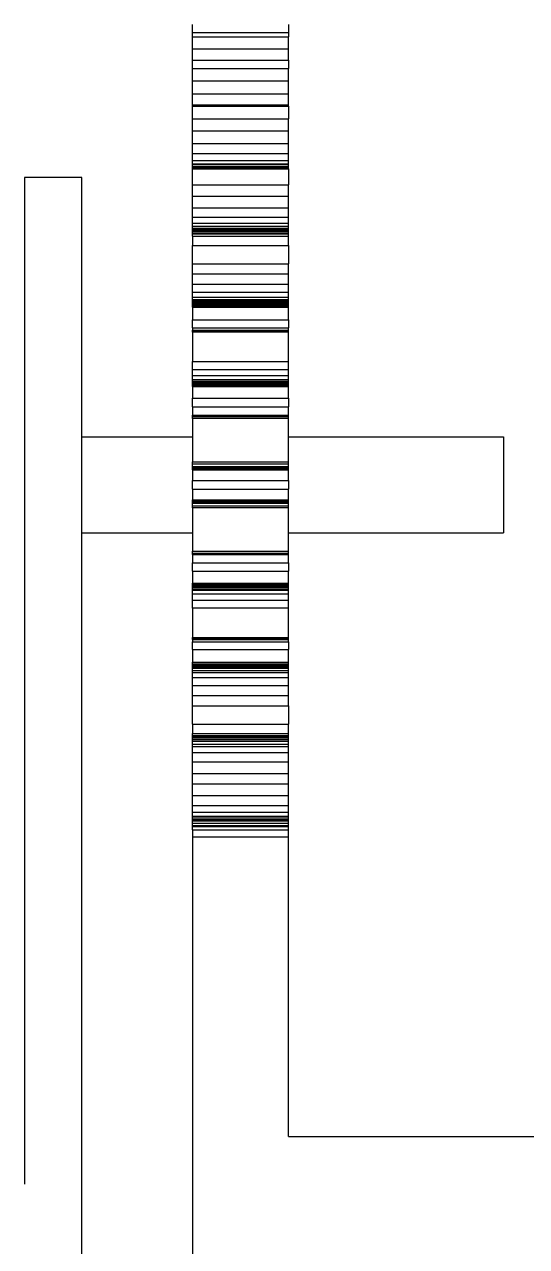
# Model space of a CAD drawing. Extents: x -518 to 2151, y -2845 to -846.
# Drawn here: x 255.3 to 307.7, y -1955.6 to -1828.1 of the extents above; entities that cross this region are included whole.
import ezdxf

# ---------------------------------------------------------------- set-up
doc = ezdxf.new("R2010")
doc.units = 0
doc.layers.get('0').update_dxf_attribs({"linetype": 'CONTINUOUS'})

msp = doc.modelspace()

# ---------------------------------------------------------------- linework, layer by layer
at = {"color": 6, "lineweight": 25}
for p, q in [((272.84419, -1828.98157), (272.84419, -1828.14997)), ((282.84419, -1828.14997), (282.84419, -1828.98157)), ((272.84419, -1828.98157), (282.84419, -1828.98157)), ((272.84419, -1829.44103), (272.84419, -1828.98157)), ((272.84419, -1829.44103), (282.84419, -1829.44103)), ((272.84419, -1830.69013), (272.84419, -1829.44103)), ((282.84419, -1828.98157), (282.84419, -1829.44103)), ((282.84419, -1830.69013), (282.84419, -1829.44103)), ((272.84419, -1830.69013), (282.84419, -1830.69013)), ((272.84419, -1831.86216), (272.84419, -1830.69013)), ((282.84419, -1831.86216), (282.84419, -1830.69013)), ((272.84419, -1831.86216), (282.84419, -1831.86216)), ((272.84419, -1832.761), (272.84419, -1831.86216)), ((282.84419, -1831.86216), (282.84419, -1832.761)), ((272.84419, -1832.761), (282.84419, -1832.761)), ((272.84419, -1834.0438), (272.84419, -1832.761)), ((282.84419, -1834.0438), (282.84419, -1832.761)), ((272.84419, -1835.39843), (272.84419, -1834.0438)), ((272.84419, -1834.0438), (282.84419, -1834.0438)), ((282.84419, -1835.39843), (282.84419, -1834.0438)), ((272.84419, -1835.39843), (282.84419, -1835.39843)), ((272.84419, -1836.52118), (272.84419, -1835.39843)), ((282.84419, -1836.52118), (282.84419, -1835.39843)), ((272.84419, -1836.52118), (282.84419, -1836.52118)), ((272.84419, -1836.67846), (272.84419, -1836.52118)), ((272.84419, -1836.67846), (282.84419, -1836.67846)), ((272.84419, -1837.97741), (272.84419, -1836.67846)), ((282.84419, -1836.67846), (282.84419, -1836.52118)), ((282.84419, -1836.67846), (282.84419, -1837.97741)), ((272.84419, -1839.23785), (272.84419, -1837.9774)), ((272.84419, -1837.97741), (282.84419, -1837.97741)), ((282.84419, -1839.23785), (282.84419, -1837.9774)), ((272.84419, -1839.23785), (282.84419, -1839.23785)), ((272.84419, -1840.5505), (272.84419, -1839.23785)), ((282.84419, -1840.5505), (282.84419, -1839.23785)), ((272.84419, -1840.5505), (282.84419, -1840.5505)), ((272.84419, -1841.62142), (272.84419, -1840.5505)), ((282.84419, -1841.62142), (282.84419, -1840.5505)), ((272.84419, -1841.62142), (282.84419, -1841.62142)), ((272.84419, -1842.32435), (272.84419, -1841.62142)), ((272.84419, -1842.32435), (282.84419, -1842.32435)), ((272.84419, -1842.68773), (272.84419, -1842.32435)), ((272.84419, -1842.68773), (282.84419, -1842.68773)), ((272.84419, -1842.75443), (272.84419, -1842.68773)), ((282.84419, -1842.32435), (282.84419, -1841.62142)), ((282.84419, -1842.68773), (282.84419, -1842.32435)), ((282.84419, -1842.75443), (282.84419, -1842.68773)), ((272.84419, -1842.75443), (282.84419, -1842.75443)), ((272.84419, -1842.96086), (272.84419, -1842.75443)), ((272.84419, -1842.96086), (282.84419, -1842.96086)), ((272.84419, -1843.06868), (272.84419, -1842.96086)), ((272.84419, -1843.06868), (282.84419, -1843.06868)), ((272.84419, -1843.15907), (272.84419, -1843.06868)), ((272.84419, -1843.15907), (282.84419, -1843.15907)), ((272.84419, -1843.21999), (272.84419, -1843.15907)), ((272.84419, -1844.86226), (272.84419, -1843.21999)), ((272.84419, -1843.21999), (282.84419, -1843.21999)), ((282.84419, -1842.96086), (282.84419, -1842.75443)), ((282.84419, -1843.06868), (282.84419, -1842.96086)), ((282.84419, -1843.15907), (282.84419, -1843.06868)), ((282.84419, -1843.21999), (282.84419, -1843.15907)), ((282.84419, -1843.21999), (282.84419, -1844.86226)), ((272.84419, -1844.86226), (282.84419, -1844.86226)), ((272.84419, -1846.04526), (272.84419, -1844.86226)), ((282.84419, -1846.04526), (282.84419, -1844.86226)), ((272.84419, -1846.04526), (282.84419, -1846.04526)), ((272.84419, -1847.25855), (272.84419, -1846.04526)), ((282.84419, -1847.25855), (282.84419, -1846.04526)), ((272.84419, -1847.25855), (282.84419, -1847.25855)), ((272.84419, -1848.23084), (272.84419, -1847.25855)), ((282.84419, -1848.23084), (282.84419, -1847.25855)), ((272.84419, -1848.23084), (282.84419, -1848.23084)), ((272.84419, -1848.85802), (272.84419, -1848.23084)), ((272.84419, -1848.85802), (282.84419, -1848.85802)), ((272.84419, -1849.17769), (272.84419, -1848.85802)), ((282.84419, -1848.85802), (282.84419, -1848.23084)), ((282.84419, -1849.17769), (282.84419, -1848.85802)), ((272.84419, -1849.17769), (282.84419, -1849.17769)), ((272.84419, -1849.23599), (272.84419, -1849.17769)), ((272.84419, -1849.23599), (282.84419, -1849.23599)), ((272.84419, -1849.41554), (272.84419, -1849.23599)), ((272.84419, -1849.41554), (282.84419, -1849.41554)), ((272.84419, -1849.50873), (272.84419, -1849.41554)), ((272.84419, -1849.50873), (282.84419, -1849.50873)), ((272.84419, -1849.58651), (272.84419, -1849.50873)), ((272.84419, -1849.58651), (282.84419, -1849.58651)), ((272.84419, -1849.74553), (272.84419, -1849.58651)), ((272.84419, -1849.74553), (282.84419, -1849.74553)), ((272.84419, -1849.75296), (272.84419, -1849.74553)), ((272.84419, -1849.75296), (282.84419, -1849.75296)), ((272.84419, -1849.91722), (272.84419, -1849.75296)), ((272.84419, -1849.91722), (282.84419, -1849.91722)), ((272.84419, -1849.99371), (272.84419, -1849.91722)), ((272.84419, -1849.99371), (282.84419, -1849.99371)), ((272.84419, -1850.21085), (272.84419, -1849.99371)), ((272.84419, -1850.21085), (282.84419, -1850.21085)), ((272.84419, -1850.21085), (272.84419, -1851.20084)), ((282.84419, -1849.23599), (282.84419, -1849.17769)), ((282.84419, -1849.41554), (282.84419, -1849.23599)), ((282.84419, -1849.50873), (282.84419, -1849.41554)), ((282.84419, -1849.58651), (282.84419, -1849.50873)), ((282.84419, -1849.74553), (282.84419, -1849.58651)), ((282.84419, -1849.75296), (282.84419, -1849.74553)), ((282.84419, -1849.91722), (282.84419, -1849.75296)), ((282.84419, -1849.99371), (282.84419, -1849.91722)), ((282.84419, -1850.21085), (282.84419, -1849.99371)), ((282.84419, -1851.20084), (282.84419, -1850.21085)), ((272.84419, -1851.20084), (282.84419, -1851.20084)), ((272.84419, -1853.11467), (272.84419, -1851.20084)), ((282.84419, -1851.20084), (282.84419, -1853.11467)), ((272.84419, -1854.16853), (272.84419, -1853.11467)), ((272.84419, -1853.11467), (282.84419, -1853.11467)), ((272.84419, -1854.16853), (282.84419, -1854.16853)), ((272.84419, -1855.22943), (272.84419, -1854.16853)), ((282.84419, -1854.16853), (282.84419, -1853.11467)), ((282.84419, -1855.22943), (282.84419, -1854.16853)), ((272.84419, -1855.22943), (282.84419, -1855.22943)), ((272.84419, -1856.0606), (272.84419, -1855.22943)), ((282.84419, -1856.0606), (282.84419, -1855.22943)), ((272.84419, -1856.0606), (282.84419, -1856.0606)), ((272.84419, -1856.58461), (272.84419, -1856.0606)), ((272.84419, -1856.8466), (272.84419, -1856.5846)), ((272.84419, -1856.58461), (282.84419, -1856.58461)), ((282.84419, -1856.58461), (282.84419, -1856.0606)), ((282.84419, -1856.8466), (282.84419, -1856.5846)), ((272.84419, -1856.8466), (282.84419, -1856.8466)), ((272.84419, -1856.89394), (272.84419, -1856.8466)), ((272.84419, -1856.89394), (282.84419, -1856.89394)), ((272.84419, -1857.03876), (272.84419, -1856.89394)), ((272.84419, -1857.03876), (282.84419, -1857.03876)), ((272.84419, -1857.11326), (272.84419, -1857.03876)), ((272.84419, -1857.11326), (282.84419, -1857.11326)), ((272.84419, -1857.17503), (272.84419, -1857.11326)), ((272.84419, -1857.17503), (282.84419, -1857.17503)), ((272.84419, -1857.29995), (272.84419, -1857.17503)), ((272.84419, -1857.29995), (282.84419, -1857.29995)), ((272.84419, -1857.30574), (272.84419, -1857.29995)), ((272.84419, -1857.30574), (282.84419, -1857.30574)), ((272.84419, -1857.43207), (272.84419, -1857.30574)), ((272.84419, -1857.43207), (282.84419, -1857.43207)), ((272.84419, -1857.48948), (272.84419, -1857.43207)), ((272.84419, -1857.48948), (282.84419, -1857.48948)), ((272.84419, -1857.64516), (272.84419, -1857.48948)), ((272.84419, -1857.64516), (282.84419, -1857.64516)), ((272.84419, -1857.64516), (272.84419, -1858.96479)), ((282.84419, -1856.89394), (282.84419, -1856.8466)), ((282.84419, -1857.03876), (282.84419, -1856.89394)), ((282.84419, -1857.11326), (282.84419, -1857.03876)), ((282.84419, -1857.17503), (282.84419, -1857.11326)), ((282.84419, -1857.29995), (282.84419, -1857.17503)), ((282.84419, -1857.30574), (282.84419, -1857.29995)), ((282.84419, -1857.43207), (282.84419, -1857.30574)), ((282.84419, -1857.48948), (282.84419, -1857.43207)), ((282.84419, -1857.64516), (282.84419, -1857.48948)), ((282.84419, -1858.96479), (282.84419, -1857.64516)), ((272.84419, -1858.96479), (282.84419, -1858.96479)), ((272.84419, -1859.78726), (272.84419, -1858.96479)), ((282.84419, -1858.96479), (282.84419, -1859.78726)), ((272.84419, -1859.78726), (282.84419, -1859.78726)), ((272.84419, -1859.78726), (272.84419, -1860.02862)), ((272.84419, -1860.02862), (282.84419, -1860.02862)), ((272.84419, -1860.11098), (272.84419, -1860.02862)), ((272.84419, -1860.11098), (282.84419, -1860.11098)), ((272.84419, -1860.23421), (272.84419, -1860.11098)), ((282.84419, -1860.02862), (282.84419, -1859.78726)), ((282.84419, -1860.11098), (282.84419, -1860.02862)), ((282.84419, -1860.23421), (282.84419, -1860.11098)), ((272.84419, -1864.11477), (272.84419, -1863.29208)), ((272.84419, -1864.11477), (282.84419, -1864.11477)), ((272.84419, -1864.76849), (272.84419, -1864.11477)), ((282.84419, -1864.11477), (282.84419, -1863.29208)), ((282.84419, -1864.76849), (282.84419, -1864.11477)), ((272.84419, -1864.76849), (282.84419, -1864.76849)), ((272.84419, -1865.16642), (272.84419, -1864.76849)), ((272.84419, -1865.16642), (282.84419, -1865.16642)), ((272.84419, -1865.35929), (272.84419, -1865.16642)), ((272.84419, -1865.35929), (282.84419, -1865.35929)), ((272.84419, -1865.39361), (272.84419, -1865.35929)), ((272.84419, -1865.39361), (282.84419, -1865.39361)), ((272.84419, -1865.49736), (272.84419, -1865.39361)), ((272.84419, -1865.49736), (282.84419, -1865.49736)), ((272.84419, -1865.54991), (272.84419, -1865.49736)), ((272.84419, -1865.54991), (282.84419, -1865.54991)), ((272.84419, -1865.59297), (272.84419, -1865.54991)), ((272.84419, -1865.59297), (282.84419, -1865.59297)), ((272.84419, -1865.67834), (272.84419, -1865.59297)), ((282.84419, -1865.16642), (282.84419, -1864.76849)), ((282.84419, -1865.35929), (282.84419, -1865.16642)), ((282.84419, -1865.39361), (282.84419, -1865.35929)), ((282.84419, -1865.49736), (282.84419, -1865.39361)), ((282.84419, -1865.54991), (282.84419, -1865.49736)), ((282.84419, -1865.59297), (282.84419, -1865.54991)), ((282.84419, -1865.67834), (282.84419, -1865.59297)), ((272.84419, -1865.67834), (282.84419, -1865.67834)), ((272.84419, -1865.68223), (272.84419, -1865.67834)), ((272.84419, -1865.68223), (282.84419, -1865.68223)), ((272.84419, -1865.76512), (272.84419, -1865.68223)), ((272.84419, -1865.76512), (282.84419, -1865.76512)), ((272.84419, -1865.80093), (272.84419, -1865.76512)), ((272.84419, -1865.80093), (282.84419, -1865.80093)), ((272.84419, -1865.88835), (272.84419, -1865.80093)), ((272.84419, -1865.88835), (282.84419, -1865.88835)), ((272.84419, -1865.88835), (272.84419, -1867.13675)), ((282.84419, -1865.68223), (282.84419, -1865.67834)), ((282.84419, -1865.76512), (282.84419, -1865.68223)), ((282.84419, -1865.80093), (282.84419, -1865.76512)), ((282.84419, -1865.88835), (282.84419, -1865.80093)), ((282.84419, -1867.13675), (282.84419, -1865.88835)), ((272.84419, -1867.13675), (282.84419, -1867.13675)), ((272.84419, -1868.01738), (272.84419, -1867.13675)), ((272.84419, -1868.01738), (282.84419, -1868.01738)), ((272.84419, -1868.01738), (272.84419, -1868.88049)), ((282.84419, -1867.13675), (282.84419, -1868.01738)), ((282.84419, -1868.88049), (282.84419, -1868.01738)), ((272.84419, -1868.88049), (282.84419, -1868.88049)), ((272.84419, -1868.88419), (272.84419, -1868.88049)), ((272.84419, -1868.88419), (282.84419, -1868.88419)), ((272.84419, -1868.88448), (282.84419, -1868.88448)), ((272.84419, -1868.90406), (272.84419, -1868.88448)), ((272.84419, -1868.90406), (282.84419, -1868.90406)), ((272.84419, -1868.93134), (272.84419, -1868.90406)), ((272.84419, -1868.93134), (282.84419, -1868.93134)), ((272.84419, -1869.03122), (272.84419, -1868.93134)), ((272.84419, -1869.03122), (282.84419, -1869.03122)), ((272.84419, -1869.23458), (272.84419, -1869.03122)), ((282.84419, -1868.88419), (282.84419, -1868.88049)), ((282.84419, -1868.90406), (282.84419, -1868.88448)), ((282.84419, -1868.93134), (282.84419, -1868.90406)), ((282.84419, -1869.03122), (282.84419, -1868.93134)), ((282.84419, -1869.23458), (282.84419, -1869.03122)), ((272.84419, -1873.97393), (272.84419, -1873.76031)), ((272.84419, -1873.97393), (282.84419, -1873.97393)), ((272.84419, -1874.2284), (272.84419, -1873.97393)), ((272.84419, -1874.2284), (282.84419, -1874.2284)), ((272.84419, -1874.34371), (272.84419, -1874.2284)), ((272.84419, -1874.34371), (282.84419, -1874.34371)), ((272.84419, -1874.36351), (272.84419, -1874.34371)), ((272.84419, -1874.36351), (282.84419, -1874.36351)), ((272.84419, -1874.42166), (272.84419, -1874.36351)), ((272.84419, -1874.42166), (282.84419, -1874.42166)), ((272.84419, -1874.44996), (272.84419, -1874.42166)), ((272.84419, -1874.44996), (282.84419, -1874.44996)), ((272.84419, -1874.47243), (272.84419, -1874.44996)), ((272.84419, -1874.47243), (282.84419, -1874.47243)), ((272.84419, -1874.51452), (272.84419, -1874.47243)), ((272.84419, -1874.51452), (282.84419, -1874.51452)), ((272.84419, -1874.51634), (272.84419, -1874.51452)), ((272.84419, -1874.51634), (282.84419, -1874.51634)), ((272.84419, -1874.55216), (272.84419, -1874.51634)), ((272.84419, -1874.55216), (282.84419, -1874.55216)), ((272.84419, -1874.5648), (272.84419, -1874.55216)), ((272.84419, -1874.5648), (282.84419, -1874.5648)), ((272.84419, -1874.58015), (272.84419, -1874.5648)), ((272.84419, -1874.58015), (282.84419, -1874.58015)), ((272.84419, -1874.58015), (272.84419, -1875.70276)), ((282.84419, -1873.97393), (282.84419, -1873.76031)), ((282.84419, -1874.2284), (282.84419, -1873.97393)), ((282.84419, -1874.34371), (282.84419, -1874.2284)), ((282.84419, -1874.36351), (282.84419, -1874.34371)), ((282.84419, -1874.42166), (282.84419, -1874.36351)), ((282.84419, -1874.44996), (282.84419, -1874.42166)), ((282.84419, -1874.47243), (282.84419, -1874.44996)), ((282.84419, -1874.51452), (282.84419, -1874.47243)), ((282.84419, -1874.51634), (282.84419, -1874.51452)), ((282.84419, -1874.55216), (282.84419, -1874.51634)), ((282.84419, -1874.5648), (282.84419, -1874.55216)), ((282.84419, -1874.58015), (282.84419, -1874.5648)), ((282.84419, -1875.70276), (282.84419, -1874.58015)), ((272.84419, -1875.70276), (282.84419, -1875.70276)), ((272.84419, -1876.60307), (272.84419, -1875.70276)), ((282.84419, -1875.70276), (282.84419, -1876.60307)), ((272.84419, -1876.60307), (282.84419, -1876.60307)), ((272.84419, -1876.60307), (272.84419, -1877.72567)), ((282.84419, -1877.72567), (282.84419, -1876.60307)), ((272.84419, -1877.72567), (282.84419, -1877.72567)), ((272.84419, -1877.74102), (272.84419, -1877.72567)), ((272.84419, -1877.74102), (282.84419, -1877.74102)), ((272.84419, -1877.75001), (272.84419, -1877.74102)), ((272.84419, -1877.75001), (282.84419, -1877.75001)), ((272.84419, -1877.7746), (272.84419, -1877.75001)), ((272.84419, -1877.7746), (282.84419, -1877.7746)), ((272.84419, -1877.81826), (272.84419, -1877.7746)), ((272.84419, -1877.81826), (282.84419, -1877.81826)), ((272.84419, -1877.83339), (272.84419, -1877.81826)), ((272.84419, -1877.83339), (282.84419, -1877.83339)), ((272.84419, -1877.88416), (272.84419, -1877.83339)), ((272.84419, -1877.88416), (282.84419, -1877.88416)), ((272.84419, -1877.88637), (272.84419, -1877.88416)), ((272.84419, -1877.88637), (282.84419, -1877.88637)), ((272.84419, -1877.98436), (272.84419, -1877.88637)), ((272.84419, -1877.98436), (282.84419, -1877.98436)), ((272.84419, -1878.07743), (272.84419, -1877.98436)), ((272.84419, -1878.07743), (282.84419, -1878.07743)), ((272.84419, -1878.3319), (272.84419, -1878.07743)), ((272.84419, -1878.3319), (282.84419, -1878.3319)), ((272.84419, -1878.54551), (272.84419, -1878.3319)), ((282.84419, -1877.74102), (282.84419, -1877.72567)), ((282.84419, -1877.75001), (282.84419, -1877.74102)), ((282.84419, -1877.7746), (282.84419, -1877.75001)), ((282.84419, -1877.81826), (282.84419, -1877.7746)), ((282.84419, -1877.83339), (282.84419, -1877.81826)), ((282.84419, -1877.88416), (282.84419, -1877.83339)), ((282.84419, -1877.88637), (282.84419, -1877.88416)), ((282.84419, -1877.98436), (282.84419, -1877.88637)), ((282.84419, -1878.07743), (282.84419, -1877.98436)), ((282.84419, -1878.3319), (282.84419, -1878.07743)), ((282.84419, -1878.54551), (282.84419, -1878.3319)), ((272.84419, -1883.2746), (272.84419, -1883.07125)), ((272.84419, -1883.2746), (282.84419, -1883.2746)), ((272.84419, -1883.37448), (272.84419, -1883.2746)), ((272.84419, -1883.37448), (282.84419, -1883.37448)), ((272.84419, -1883.4072), (272.84419, -1883.37448)), ((272.84419, -1883.4072), (282.84419, -1883.4072)), ((272.84419, -1883.41161), (272.84419, -1883.4072)), ((272.84419, -1883.41161), (282.84419, -1883.41161)), ((272.84419, -1883.42163), (272.84419, -1883.41161)), ((272.84419, -1883.42163), (282.84419, -1883.42163)), ((272.84419, -1883.42444), (272.84419, -1883.42163)), ((272.84419, -1883.42444), (282.84419, -1883.42444)), ((272.84419, -1883.42444), (272.84419, -1884.28844)), ((272.84419, -1883.42533), (282.84419, -1883.42533)), ((282.84419, -1883.2746), (282.84419, -1883.07125)), ((282.84419, -1883.37448), (282.84419, -1883.2746)), ((282.84419, -1883.4072), (282.84419, -1883.37448)), ((282.84419, -1883.41161), (282.84419, -1883.4072)), ((282.84419, -1883.42163), (282.84419, -1883.41161)), ((282.84419, -1883.42444), (282.84419, -1883.42163)), ((282.84419, -1884.28844), (282.84419, -1883.42444)), ((272.84419, -1884.28844), (282.84419, -1884.28844)), ((272.84419, -1885.16908), (272.84419, -1884.28844)), ((282.84419, -1884.28844), (282.84419, -1885.16908)), ((272.84419, -1885.16908), (282.84419, -1885.16908)), ((272.84419, -1885.16908), (272.84419, -1886.41747)), ((282.84419, -1886.41747), (282.84419, -1885.16908)), ((272.84419, -1886.41747), (282.84419, -1886.41747)), ((272.84419, -1886.5049), (272.84419, -1886.41747)), ((272.84419, -1886.5049), (282.84419, -1886.5049)), ((272.84419, -1886.53107), (272.84419, -1886.5049)), ((272.84419, -1886.53107), (282.84419, -1886.53107)), ((272.84419, -1886.59089), (272.84419, -1886.53107)), ((272.84419, -1886.59089), (282.84419, -1886.59089)), ((272.84419, -1886.68299), (272.84419, -1886.59089)), ((272.84419, -1886.68299), (282.84419, -1886.68299)), ((272.84419, -1886.71285), (272.84419, -1886.68299)), ((272.84419, -1886.71285), (282.84419, -1886.71285)), ((272.84419, -1886.80846), (272.84419, -1886.71285)), ((272.84419, -1886.80846), (282.84419, -1886.80846)), ((272.84419, -1886.8125), (272.84419, -1886.80846)), ((272.84419, -1886.8125), (282.84419, -1886.8125)), ((272.84419, -1886.98461), (272.84419, -1886.8125)), ((272.84419, -1886.98461), (282.84419, -1886.98461)), ((272.84419, -1887.1394), (272.84419, -1886.98461)), ((272.84419, -1887.1394), (282.84419, -1887.1394)), ((272.84419, -1887.53734), (272.84419, -1887.1394)), ((282.84419, -1886.5049), (282.84419, -1886.41747)), ((282.84419, -1886.53107), (282.84419, -1886.5049)), ((282.84419, -1886.59089), (282.84419, -1886.53107)), ((282.84419, -1886.68299), (282.84419, -1886.59089)), ((282.84419, -1886.71285), (282.84419, -1886.68299)), ((282.84419, -1886.80846), (282.84419, -1886.71285)), ((282.84419, -1886.8125), (282.84419, -1886.80846)), ((282.84419, -1886.98461), (282.84419, -1886.8125)), ((282.84419, -1887.1394), (282.84419, -1886.98461)), ((282.84419, -1887.53734), (282.84419, -1887.1394)), ((272.84419, -1887.53734), (282.84419, -1887.53734)), ((272.84419, -1888.19105), (272.84419, -1887.53734)), ((272.84419, -1888.19105), (282.84419, -1888.19105)), ((272.84419, -1889.01375), (272.84419, -1888.19105)), ((282.84419, -1888.19105), (282.84419, -1887.53734)), ((282.84419, -1889.01375), (282.84419, -1888.19105)), ((272.84419, -1892.19484), (272.84419, -1892.07161)), ((272.84419, -1892.19335), (272.84419, -1892.19484)), ((272.84419, -1892.19484), (282.84419, -1892.19484)), ((272.84419, -1892.2772), (272.84419, -1892.19484)), ((272.84419, -1892.2772), (282.84419, -1892.2772)), ((272.84419, -1892.2772), (272.84419, -1892.51856)), ((282.84419, -1892.19484), (282.84419, -1892.07161)), ((282.84419, -1892.2772), (282.84419, -1892.19484)), ((282.84419, -1892.51856), (282.84419, -1892.2772)), ((272.84419, -1892.51856), (282.84419, -1892.51856)), ((272.84419, -1893.34104), (272.84419, -1892.51856)), ((272.84419, -1893.34104), (282.84419, -1893.34104)), ((272.84419, -1893.34104), (272.84419, -1894.66066)), ((282.84419, -1892.51856), (282.84419, -1893.34104)), ((282.84419, -1894.66066), (282.84419, -1893.34104)), ((272.84419, -1894.66066), (282.84419, -1894.66066)), ((272.84419, -1894.81634), (272.84419, -1894.66066)), ((272.84419, -1894.81634), (282.84419, -1894.81634)), ((272.84419, -1894.85856), (272.84419, -1894.81634)), ((272.84419, -1894.85856), (282.84419, -1894.85856)), ((272.84419, -1894.95099), (272.84419, -1894.85856)), ((272.84419, -1894.95099), (282.84419, -1894.95099)), ((272.84419, -1895.08751), (272.84419, -1894.95099)), ((282.84419, -1894.81634), (282.84419, -1894.66066)), ((282.84419, -1894.85856), (282.84419, -1894.81634)), ((282.84419, -1894.95099), (282.84419, -1894.85856)), ((282.84419, -1895.08751), (282.84419, -1894.95099)), ((272.84419, -1895.08751), (282.84419, -1895.08751)), ((272.84419, -1895.13079), (272.84419, -1895.08751)), ((272.84419, -1895.13079), (282.84419, -1895.13079)), ((272.84419, -1895.26706), (272.84419, -1895.13079)), ((272.84419, -1895.26706), (282.84419, -1895.26706)), ((272.84419, -1895.27276), (272.84419, -1895.26706)), ((272.84419, -1895.27276), (282.84419, -1895.27276)), ((272.84419, -1895.51147), (272.84419, -1895.27276)), ((272.84419, -1895.51147), (282.84419, -1895.51147)), ((272.84419, -1895.72122), (272.84419, -1895.51147)), ((272.84419, -1895.72122), (282.84419, -1895.72122)), ((272.84419, -1896.24522), (272.84419, -1895.72122)), ((282.84419, -1895.13079), (282.84419, -1895.08751)), ((282.84419, -1895.26706), (282.84419, -1895.13079)), ((282.84419, -1895.27276), (282.84419, -1895.26706)), ((282.84419, -1895.51147), (282.84419, -1895.27276)), ((282.84419, -1895.72122), (282.84419, -1895.51147)), ((282.84419, -1896.24522), (282.84419, -1895.72122)), ((272.84419, -1896.24522), (282.84419, -1896.24522)), ((272.84419, -1897.07639), (272.84419, -1896.24522)), ((272.84419, -1897.07639), (282.84419, -1897.07639)), ((272.84419, -1898.1373), (272.84419, -1897.07639)), ((282.84419, -1897.07639), (282.84419, -1896.24522)), ((282.84419, -1898.1373), (282.84419, -1897.07639)), ((272.84419, -1898.1373), (282.84419, -1898.1373)), ((272.84419, -1899.19115), (272.84419, -1898.1373)), ((282.84419, -1899.19115), (282.84419, -1898.1373)), ((272.84419, -1899.19017), (272.85352, -1899.19017)), ((272.84419, -1899.19115), (282.84419, -1899.19115)), ((272.84419, -1901.10498), (272.84419, -1899.19115)), ((282.84419, -1899.19115), (282.84419, -1901.10498)), ((272.84419, -1901.10498), (272.84419, -1902.09497)), ((272.84419, -1901.10498), (282.84419, -1901.10498)), ((282.84419, -1902.09497), (282.84419, -1901.10498)), ((272.84419, -1902.09497), (282.84419, -1902.09497)), ((272.84419, -1902.31211), (272.84419, -1902.09497)), ((272.84419, -1902.36852), (272.84419, -1902.3121)), ((272.84419, -1902.31211), (282.84419, -1902.31211)), ((272.84419, -1902.36852), (282.84419, -1902.36852)), ((272.84419, -1902.48953), (272.84419, -1902.36852)), ((272.84419, -1902.48953), (282.84419, -1902.48953)), ((272.84419, -1902.66449), (272.84419, -1902.48953)), ((282.84419, -1902.31211), (282.84419, -1902.09497)), ((282.84419, -1902.36852), (282.84419, -1902.3121)), ((282.84419, -1902.48953), (282.84419, -1902.36852)), ((282.84419, -1902.66449), (282.84419, -1902.48953)), ((272.84419, -1902.66449), (282.84419, -1902.66449)), ((272.84419, -1902.71931), (272.84419, -1902.66449)), ((272.84419, -1902.71931), (282.84419, -1902.71931)), ((272.84419, -1902.89029), (272.84419, -1902.71931)), ((272.84419, -1902.89029), (282.84419, -1902.89029)), ((272.84419, -1902.89739), (272.84419, -1902.89029)), ((272.84419, -1902.89739), (282.84419, -1902.89739)), ((272.84419, -1903.19226), (272.84419, -1902.89739)), ((272.84419, -1903.19226), (282.84419, -1903.19226)), ((272.84419, -1903.44781), (272.84419, -1903.19226)), ((272.84419, -1903.44781), (282.84419, -1903.44781)), ((272.84419, -1904.07498), (272.84419, -1903.44781)), ((282.84419, -1902.71931), (282.84419, -1902.66449)), ((282.84419, -1902.89029), (282.84419, -1902.71931)), ((282.84419, -1902.89739), (282.84419, -1902.89029)), ((282.84419, -1903.19226), (282.84419, -1902.89739)), ((282.84419, -1903.44781), (282.84419, -1903.19226)), ((282.84419, -1904.07498), (282.84419, -1903.44781)), ((272.84419, -1904.07498), (282.84419, -1904.07498)), ((272.84419, -1905.04727), (272.84419, -1904.07498)), ((272.84419, -1905.04727), (282.84419, -1905.04727)), ((272.84419, -1906.251), (272.84419, -1905.04727)), ((282.84419, -1905.04727), (282.84419, -1904.07498)), ((282.84419, -1906.251), (282.84419, -1905.04727)), ((272.84419, -1906.251), (282.84419, -1906.251)), ((272.84419, -1907.34851), (272.84419, -1906.251)), ((282.84419, -1907.34851), (282.84419, -1906.251)), ((272.84419, -1907.34851), (282.84419, -1907.34851)), ((272.84419, -1908.55164), (272.84419, -1907.34851)), ((282.84419, -1908.55164), (282.84419, -1907.34851)), ((272.84419, -1908.55164), (282.84419, -1908.55164)), ((272.84419, -1909.58975), (272.84419, -1908.55164)), ((282.84419, -1909.58975), (282.84419, -1908.55164)), ((272.84419, -1909.58975), (282.84419, -1909.58975)), ((272.84419, -1910.30659), (272.84419, -1909.58975)), ((282.84419, -1910.30659), (282.84419, -1909.58975)), ((272.84419, -1910.30659), (282.84419, -1910.30659)), ((272.84419, -1910.69177), (272.84419, -1910.30659)), ((272.84419, -1910.76371), (272.84419, -1910.69177)), ((272.84419, -1910.69177), (282.84419, -1910.69177)), ((272.84419, -1910.98915), (272.84419, -1910.76371)), ((272.84419, -1910.76371), (282.84419, -1910.76371)), ((272.84419, -1911.10877), (272.84419, -1910.98915)), ((272.84419, -1910.98915), (282.84419, -1910.98915)), ((272.84419, -1911.21018), (272.84419, -1911.10877)), ((272.84419, -1911.10877), (282.84419, -1911.10877)), ((272.84419, -1911.42279), (272.84419, -1911.21018)), ((272.84419, -1911.21018), (282.84419, -1911.21018)), ((272.84419, -1911.43293), (272.84419, -1911.42279)), ((272.84419, -1911.42279), (282.84419, -1911.42279)), ((272.84419, -1911.66309), (272.84419, -1911.43293)), ((272.84419, -1911.43293), (282.84419, -1911.43293)), ((282.84419, -1910.69177), (282.84419, -1910.30659)), ((282.84419, -1910.76371), (282.84419, -1910.69177)), ((282.84419, -1910.98915), (282.84419, -1910.76371)), ((282.84419, -1911.10877), (282.84419, -1910.98915)), ((282.84419, -1911.21018), (282.84419, -1911.10877)), ((282.84419, -1911.42279), (282.84419, -1911.21018)), ((282.84419, -1911.43293), (282.84419, -1911.42279)), ((282.84419, -1911.66309), (282.84419, -1911.43293)), ((272.84419, -1911.77584), (272.84419, -1911.66309)), ((272.84419, -1911.66309), (282.84419, -1911.66309)), ((272.84419, -1912.12414), (272.84419, -1911.77584)), ((272.84419, -1911.77584), (282.84419, -1911.77584)), ((272.84419, -1912.12414), (272.84419, -1912.8452)), ((272.84419, -1912.12414), (282.84419, -1912.12414)), ((282.84419, -1911.77584), (282.84419, -1911.66309)), ((282.84419, -1912.12414), (282.84419, -1911.77584)), ((282.84419, -1912.84437), (282.84419, -1912.12414)), ((272.84419, -1912.8452), (282.84419, -1912.8452))]:
    msp.add_line(p, q, dxfattribs=at)
at = {"lineweight": 25}
for p, q in [((255.29301, -1844.0952), (255.29301, -1949.0952)), ((261.29301, -1844.0952), (255.29301, -1844.0952)), ((261.29301, -2064.0952), (261.29301, -1844.0952)), ((272.84419, -1860.23421), (272.84419, -1863.29208)), ((282.84419, -1860.23421), (272.84419, -1860.23421)), ((282.84419, -1863.29208), (282.84419, -1860.23421)), ((272.84419, -1863.29208), (282.84419, -1863.29208)), ((272.84419, -1869.23458), (272.84419, -1873.76031)), ((282.84419, -1869.23458), (272.84419, -1869.23458)), ((282.84419, -1873.76031), (282.84419, -1869.23458)), ((272.84419, -1873.76031), (282.84419, -1873.76031)), ((272.84419, -1878.54551), (272.84419, -1883.07125)), ((282.84419, -1878.54551), (272.84419, -1878.54551)), ((282.84419, -1883.07125), (282.84419, -1878.54551)), ((272.84419, -1883.07125), (282.84419, -1883.07125)), ((272.84419, -1889.01375), (272.84419, -1892.07161)), ((282.84419, -1889.01375), (272.84419, -1889.01375)), ((282.84419, -1892.07161), (282.84419, -1889.01375)), ((272.84419, -1892.07161), (282.84419, -1892.07161)), ((272.84419, -1912.8452), (272.84419, -1995.3452)), ((272.84419, -1912.8452), (282.84419, -1912.8452)), ((282.84419, -1944.0952), (282.84419, -1912.8452)), ((282.84419, -1944.0952), (432.84419, -1944.0952))]:
    msp.add_line(p, q, dxfattribs=at)
at = {"color": 4, "lineweight": 25}
for p, q in [((261.29301, -1844.0952), (255.29301, -1844.0952)), ((261.29301, -1871.15291), (272.84419, -1871.15291)), ((282.84419, -1871.15291), (305.29301, -1871.15291)), ((305.29301, -1871.15291), (305.29301, -1881.15291)), ((261.29301, -1881.15291), (272.84419, -1881.15291)), ((282.84419, -1881.15291), (305.29301, -1881.15291))]:
    msp.add_line(p, q, dxfattribs=at)
at = {"color": 2, "lineweight": 25}
for p, q in [((273.84419, -1874.5648), (273.84419, -1874.56354)), ((273.84419, -1874.58015), (273.84419, -1874.57861)), ((273.84419, -1877.74102), (273.84419, -1877.73949)), ((273.84419, -1877.83339), (273.84419, -1877.83188))]:
    msp.add_line(p, q, dxfattribs=at)

doc.saveas('drawing.dxf')
